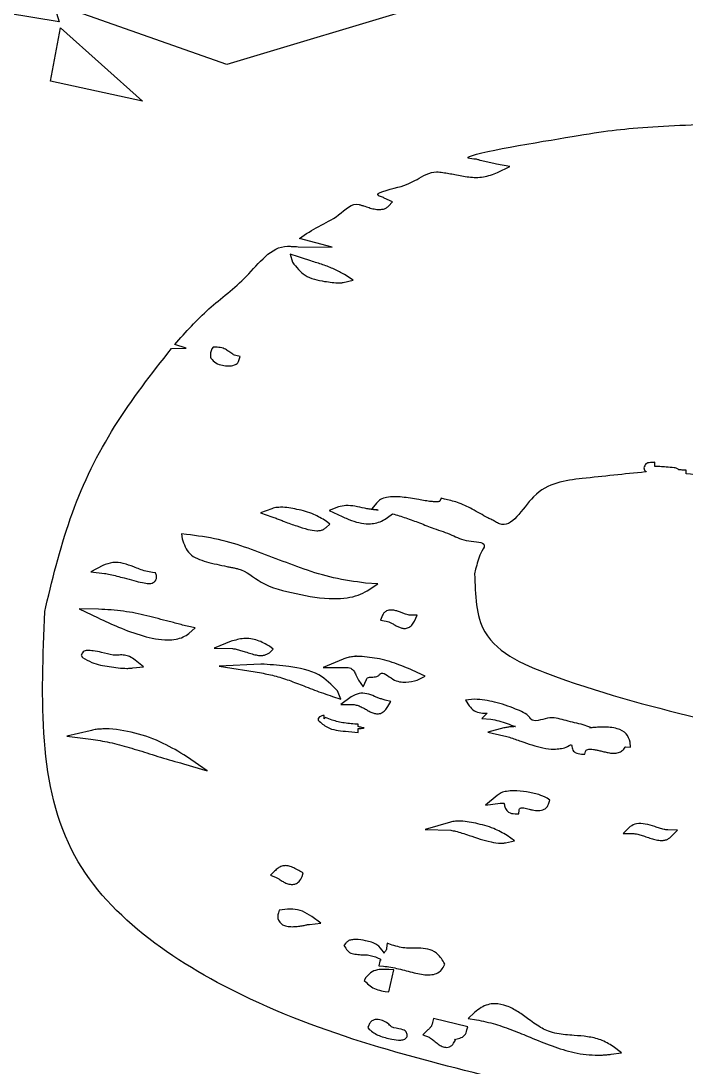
# Model space of a CAD drawing. Header units: inches. Extents: x 0.01 to 3.99, y 0.01 to 4.99.
# Drawn here: x 3.156 to 3.392, y 1.3589 to 1.7299 of the extents above; entities that cross this region are included whole.
import ezdxf

# ---------------------------------------------------------------- set-up
doc = ezdxf.new("R2010")
doc.units = ezdxf.units.IN
doc.layers.add('Logo', color=7, linetype='CONTINUOUS')

msp = doc.modelspace()

# ---------------------------------------------------------------- linework, layer by layer
at = {"layer": 'Logo', "color": 7}
for points in [[(3.298423, 1.73524), (3.229106, 1.714412), (3.1676, 1.736054), (3.169552, 1.729545), (3.141402, 1.734101), (3.17541, 1.826198), (3.08852, 1.740772), (2.995284, 1.740772), (2.929709, 1.881359), (2.927269, 1.740772), (2.857952, 1.740772), (2.844934, 1.787797), (2.829476, 1.741749), (2.508439, 1.740772), (2.586705, 1.700094), (2.621363, 1.676337), (2.61876, 1.662343), (2.618597, 1.662343), (2.618434, 1.661855), (2.549768, 1.666249)], [(3.325108, 1.676174), (3.329502, 1.67829), (3.324783, 1.679103)], [(3.286382, 1.664133), (3.287846, 1.665761), (3.284917, 1.667062)], [(3.254327, 1.649814), (3.266368, 1.649652), (3.254815, 1.652743)], [(3.251561, 1.647211), (3.252374, 1.644282)], [(3.25449, 1.646235), (3.251561, 1.647211)], [(3.270273, 1.637123), (3.273853, 1.637936), (3.270761, 1.639889)], [(3.209417, 1.613692), (3.214624, 1.613854), (3.210556, 1.615156)], [(3.225038, 1.61418), (3.224225, 1.61418), (3.223736, 1.613529)], [(3.233337, 1.609461), (3.233825, 1.610925), (3.232198, 1.611251)], [(3.38092, 1.571874), (3.38092, 1.573338)], [(3.377015, 1.571385), (3.377177, 1.570572), (3.377665, 1.570084)], [(3.377828, 1.569921), (3.377503, 1.569921)], [(3.391984, 1.56927), (3.391984, 1.570572)], [(3.282151, 1.558856), (3.280524, 1.556904), (3.282802, 1.556416)], [(3.306233, 1.560321), (3.305094, 1.560646), (3.304606, 1.559507)], [(3.245052, 1.556904), (3.240984, 1.555439)], [(3.240984, 1.555439), (3.245052, 1.553975)], [(3.268646, 1.557555), (3.265392, 1.556253), (3.268483, 1.554788)], [(3.286057, 1.553812), (3.287846, 1.555114)], [(3.264253, 1.550232), (3.265554, 1.551371), (3.264253, 1.55251)], [(3.212997, 1.547954), (3.21316, 1.546165)], [(3.214787, 1.547792), (3.212997, 1.547954)], [(3.18501, 1.536727), (3.180779, 1.534449)], [(3.180779, 1.534449), (3.185661, 1.533961)], [(3.204048, 1.533147), (3.203722, 1.534124), (3.202746, 1.534286)], [(3.317298, 1.535425), (3.316972, 1.533798)], [(3.278897, 1.527778), (3.282639, 1.530218), (3.278246, 1.530544)], [(3.164508, 1.520455), (3.164833, 1.522083)], [(3.176712, 1.521432), (3.183383, 1.518177)], [(3.183546, 1.521269), (3.176712, 1.521432)], [(3.284267, 1.519154), (3.283616, 1.517364)], [(3.283616, 1.517364), (3.285568, 1.517038)], [(3.295657, 1.517038), (3.296633, 1.519154), (3.294192, 1.519154)], [(3.215601, 1.512645), (3.217879, 1.514598), (3.21495, 1.515249)], [(3.23057, 1.509879), (3.22455, 1.507438)], [(3.22455, 1.507438), (3.231059, 1.507276)], [(3.244401, 1.505974), (3.24554, 1.507113), (3.244239, 1.508089)], [(3.177851, 1.505811), (3.177362, 1.504997), (3.177851, 1.504184)], [(3.195749, 1.500441), (3.199492, 1.500767), (3.196563, 1.503208)], [(3.270273, 1.503533), (3.263276, 1.500604), (3.271087, 1.500604)], [(3.276131, 1.504509), (3.275317, 1.504509), (3.274829, 1.504672), (3.274992, 1.504509)], [(3.242286, 1.501743), (3.241147, 1.501743), (3.22634, 1.501092), (3.24131, 1.498652)], [(3.296633, 1.496048), (3.299399, 1.497513), (3.296633, 1.498814)], [(3.274829, 1.498001), (3.275805, 1.496048), (3.277433, 1.49377), (3.278572, 1.496374)], [(3.266531, 1.490353), (3.26946, 1.489377), (3.26832, 1.492306)], [(3.273202, 1.49019), (3.26946, 1.487424), (3.274178, 1.487424)], [(3.286219, 1.486773), (3.287196, 1.488563), (3.285243, 1.489051)], [(3.316972, 1.489377), (3.313718, 1.489051)], [(3.313718, 1.489051), (3.31502, 1.486936)], [(3.321366, 1.484333), (3.319576, 1.482543), (3.322668, 1.482217)], [(3.261975, 1.483031), (3.261486, 1.482543), (3.261486, 1.481892)], [(3.263602, 1.48238), (3.263602, 1.483519)], [(3.26409, 1.482868), (3.263602, 1.48238)], [(3.275643, 1.479614), (3.275643, 1.480427)], [(3.357814, 1.479126), (3.35814, 1.479288), (3.354722, 1.480427)], [(3.180617, 1.478149), (3.172318, 1.476197), (3.180779, 1.475221)], [(3.275643, 1.477499), (3.275643, 1.478963)], [(3.327386, 1.479126), (3.321691, 1.477661), (3.327386, 1.47636)], [(3.331291, 1.479614), (3.331454, 1.479614)], [(3.370343, 1.472292), (3.370506, 1.472454), (3.372296, 1.472292), (3.372133, 1.474082)], [(3.354885, 1.469851), (3.356024, 1.469851), (3.35635, 1.470827)], [(3.213648, 1.466434), (3.222109, 1.463993)], [(3.222109, 1.463993), (3.214787, 1.469037)], [(3.324946, 1.455207), (3.320878, 1.451789), (3.326085, 1.45244)], [(3.343332, 1.45244), (3.343658, 1.453579), (3.342682, 1.45423)], [(3.331291, 1.448698), (3.332593, 1.448698), (3.332756, 1.45)], [(3.308349, 1.445769), (3.299399, 1.443166)], [(3.299399, 1.443166), (3.308511, 1.44284)], [(3.372133, 1.444142), (3.369692, 1.441701), (3.373109, 1.441701)], [(3.327874, 1.438447), (3.331129, 1.439098), (3.328525, 1.44105)], [(3.388893, 1.44284), (3.385476, 1.443003)], [(3.386452, 1.440399), (3.388893, 1.44284)], [(3.246028, 1.428358), (3.244564, 1.426894), (3.246517, 1.42608)], [(3.255791, 1.426406), (3.256117, 1.427708), (3.254978, 1.428358)], [(3.248632, 1.41469), (3.247656, 1.414528), (3.24733, 1.413551)], [(3.258395, 1.409483), (3.262463, 1.409972)], [(3.262463, 1.409972), (3.259208, 1.41225)], [(3.271249, 1.402812), (3.270599, 1.401998), (3.271249, 1.401022)], [(3.287684, 1.402161), (3.285894, 1.402812), (3.285731, 1.401022)], [(3.284755, 1.399232), (3.284592, 1.39972)], [(3.297121, 1.401022), (3.295006, 1.401022)], [(3.282314, 1.397768), (3.283616, 1.397117)], [(3.28329, 1.396466), (3.282965, 1.394839), (3.284592, 1.394676)], [(3.306071, 1.394676), (3.306396, 1.395327), (3.306071, 1.395978)], [(3.285243, 1.385727), (3.286545, 1.385564), (3.288335, 1.393375), (3.286545, 1.393537), (3.284917, 1.393537)], [(3.278409, 1.390608), (3.277758, 1.389632), (3.278572, 1.388819)], [(3.316972, 1.378242), (3.314694, 1.376127), (3.317623, 1.375639)], [(3.279385, 1.373686), (3.27906, 1.372872), (3.279548, 1.372222)], [(3.314532, 1.373198), (3.302328, 1.376127), (3.302003, 1.374662)], [(3.314206, 1.372059), (3.314532, 1.373198)], [(3.300375, 1.372059), (3.298586, 1.370269), (3.300864, 1.369455)], [(3.309488, 1.36734), (3.310138, 1.368479), (3.309813, 1.368642)], [(3.369041, 1.363923), (3.366113, 1.366201)], [(3.365462, 1.363435), (3.369041, 1.363923)]]:
    msp.add_lwpolyline(points, dxfattribs=at)
for points in [[(3.199166, 1.701395), (3.166461, 1.708555), (3.17004, 1.72743)], [(3.223411, 1.610274)], [(3.296633, 1.496048)], [(3.278572, 1.485634)], [(3.276619, 1.398744)], [(3.293053, 1.370106)]]:
    msp.add_lwpolyline(points, close=True, dxfattribs=at)
for points, knots in [([(3.324783, 1.679103), (3.324075, 1.679231), (3.322653, 1.679489), (3.320558, 1.680066), (3.318952, 1.6804), (3.317883, 1.680739), (3.317289, 1.680863), (3.307135, 1.681307), (3.353086, 1.689248), (3.371222, 1.692078), (3.423553, 1.694583), (3.483192, 1.688715), (3.556354, 1.665849), (3.592969, 1.636395), (3.610674, 1.622153)], [0, 0, 0, 0, 0.002156, 0.004335, 0.006514, 0.007073, 0.007694, 0.00834, 0.036585, 0.066046, 0.096869, 0.180304, 0.252678, 0.320437, 0.320437, 0.320437, 0.320437]), ([(3.284917, 1.667062), (3.284701, 1.66716), (3.284271, 1.667354), (3.283624, 1.667584), (3.28062, 1.668791), (3.291572, 1.671016), (3.296048, 1.673321), (3.301743, 1.676749), (3.30568, 1.676111), (3.307854, 1.675829), (3.31008, 1.675326), (3.312425, 1.674874), (3.314917, 1.674491), (3.317476, 1.674321), (3.320076, 1.674532), (3.322656, 1.675137), (3.324287, 1.675827), (3.325108, 1.676174)], [0, 0, 0, 0, 0.00071, 0.001406, 0.002116, 0.009476, 0.016864, 0.0243, 0.026541, 0.028723, 0.030888, 0.033379, 0.035888, 0.038448, 0.041054, 0.043686, 0.046358, 0.046358, 0.046358, 0.046358]), ([(3.254815, 1.652743), (3.257087, 1.654258), (3.261628, 1.657286), (3.268733, 1.660252), (3.273534, 1.665689), (3.276473, 1.664613), (3.277013, 1.664448), (3.278044, 1.66419), (3.279455, 1.663649), (3.281293, 1.663151), (3.282941, 1.662943), (3.284344, 1.663062), (3.285495, 1.663406), (3.286089, 1.663893), (3.286382, 1.664133)], [0, 0, 0, 0, 0.008083, 0.016161, 0.024355, 0.024875, 0.02543, 0.026054, 0.028059, 0.029953, 0.031759, 0.033006, 0.034163, 0.03529, 0.03529, 0.03529, 0.03529]), ([(3.210556, 1.615156), (3.214498, 1.61954), (3.222431, 1.628362), (3.236405, 1.638146), (3.244957, 1.650298), (3.251872, 1.64994), (3.253114, 1.649849), (3.253931, 1.649826), (3.254327, 1.649814)], [0, 0, 0, 0, 0.017483, 0.035183, 0.053185, 0.054481, 0.055743, 0.056931, 0.056931, 0.056931, 0.056931]), ([(3.252374, 1.644282), (3.253724, 1.642556), (3.256614, 1.63886), (3.263136, 1.63758), (3.267388, 1.636942), (3.269441, 1.636963), (3.269885, 1.636984), (3.27015, 1.637079), (3.270273, 1.637123)], [0, 0, 0, 0, 0.00638, 0.013659, 0.018896, 0.019378, 0.019826, 0.020217, 0.020217, 0.020217, 0.020217]), ([(3.270761, 1.639889), (3.269581, 1.640559), (3.267137, 1.641949), (3.263099, 1.643446), (3.259793, 1.644468), (3.257383, 1.645261), (3.255911, 1.645727), (3.254953, 1.646069), (3.25449, 1.646235)], [0, 0, 0, 0, 0.004066, 0.008422, 0.012876, 0.014454, 0.016032, 0.017508, 0.017508, 0.017508, 0.017508]), ([(3.232198, 1.611251), (3.231948, 1.611324), (3.231451, 1.611471), (3.230788, 1.611941), (3.229916, 1.612473), (3.228868, 1.613344), (3.227144, 1.614042), (3.225795, 1.61413), (3.225038, 1.61418)], [0, 0, 0, 0, 0.000774, 0.001545, 0.002416, 0.003842, 0.005612, 0.007877, 0.007877, 0.007877, 0.007877]), ([(3.164833, 1.522083), (3.167574, 1.533309), (3.173018, 1.555608), (3.188283, 1.586742), (3.202366, 1.6047), (3.209417, 1.613692)], [0, 0, 0, 0, 0.034605, 0.068732, 0.102958, 0.102958, 0.102958, 0.102958]), ([(3.223736, 1.613529), (3.223538, 1.613088), (3.223187, 1.61231), (3.223193, 1.611164), (3.223346, 1.610542), (3.223411, 1.610274)], [0, 0, 0, 0, 0.001433, 0.00253, 0.003355, 0.003355, 0.003355, 0.003355]), ([(3.223411, 1.610274), (3.223951, 1.60966), (3.225056, 1.608403), (3.227383, 1.607727), (3.229622, 1.607415), (3.231534, 1.607649), (3.232901, 1.608466), (3.233214, 1.609181), (3.233337, 1.609461)], [0, 0, 0, 0, 0.002409, 0.004923, 0.007011, 0.009205, 0.010604, 0.011507, 0.011507, 0.011507, 0.011507]), ([(3.38092, 1.573338), (3.380401, 1.573329), (3.379337, 1.57331), (3.377561, 1.573006), (3.377192, 1.571912), (3.377015, 1.571385)], [0, 0, 0, 0, 0.001593, 0.003262, 0.004815, 0.004815, 0.004815, 0.004815]), ([(3.377503, 1.569921), (3.370062, 1.569167), (3.356526, 1.567794), (3.337748, 1.565531), (3.329961, 1.54899), (3.324395, 1.552254), (3.323054, 1.552949), (3.320237, 1.554384), (3.316322, 1.556677), (3.311226, 1.559187), (3.307792, 1.559967), (3.306233, 1.560321)], [0, 0, 0, 0, 0.022469, 0.040876, 0.056369, 0.057881, 0.059441, 0.060954, 0.067337, 0.07309, 0.077872, 0.077872, 0.077872, 0.077872]), ([(3.377665, 1.570084), (3.377679, 1.570082), (3.377723, 1.570078), (3.377807, 1.570037), (3.37782, 1.569964), (3.377828, 1.569921)], [0, 0, 0, 0, 0.000043, 0.000132, 0.000254, 0.000254, 0.000254, 0.000254]), ([(3.391984, 1.570572), (3.391673, 1.570568), (3.391075, 1.570561), (3.390228, 1.570643), (3.389431, 1.570592), (3.388996, 1.571103), (3.388426, 1.571333), (3.387048, 1.571436), (3.385118, 1.571655), (3.382838, 1.571828), (3.381498, 1.57186), (3.38092, 1.571874)], [0, 0, 0, 0, 0.000928, 0.001785, 0.002612, 0.003109, 0.003692, 0.00441, 0.007243, 0.009527, 0.011263, 0.011263, 0.011263, 0.011263]), ([(3.465044, 1.549744), (3.457065, 1.553115), (3.441316, 1.559768), (3.416744, 1.566361), (3.400174, 1.568308), (3.391984, 1.56927)], [0, 0, 0, 0, 0.025967, 0.051256, 0.075975, 0.075975, 0.075975, 0.075975]), ([(3.304606, 1.559507), (3.304566, 1.559493), (3.304395, 1.55943), (3.303958, 1.559364), (3.302967, 1.559321), (3.301416, 1.559438), (3.299354, 1.559722), (3.296918, 1.560216), (3.29418, 1.560636), (3.29131, 1.561016), (3.288484, 1.561193), (3.285911, 1.561026), (3.283587, 1.560379), (3.282609, 1.559341), (3.282151, 1.558856)], [0, 0, 0, 0, 0.000128, 0.000545, 0.001317, 0.003104, 0.005197, 0.007562, 0.010558, 0.013503, 0.016249, 0.019025, 0.021264, 0.023231, 0.023231, 0.023231, 0.023231]), ([(3.264253, 1.55251), (3.262827, 1.553356), (3.259602, 1.555269), (3.254074, 1.55673), (3.249682, 1.557465), (3.247, 1.557362), (3.245956, 1.557214), (3.245341, 1.557003), (3.245052, 1.556904)], [0, 0, 0, 0, 0.004951, 0.011202, 0.017015, 0.018215, 0.019247, 0.020161, 0.020161, 0.020161, 0.020161]), ([(3.268483, 1.554788), (3.269764, 1.554191), (3.27218, 1.553064), (3.275819, 1.551856), (3.279014, 1.55143), (3.281732, 1.551674), (3.284038, 1.552421), (3.285367, 1.553337), (3.286057, 1.553812)], [0, 0, 0, 0, 0.004236, 0.007997, 0.011462, 0.013818, 0.016137, 0.018637, 0.018637, 0.018637, 0.018637]), ([(3.282802, 1.556416), (3.282283, 1.556438), (3.281204, 1.556485), (3.279578, 1.556746), (3.277333, 1.557172), (3.274612, 1.557777), (3.271465, 1.558135), (3.269529, 1.557736), (3.268646, 1.557555)], [0, 0, 0, 0, 0.001558, 0.003239, 0.004931, 0.008413, 0.011622, 0.014312, 0.014312, 0.014312, 0.014312]), ([(3.287846, 1.555114), (3.289417, 1.554629), (3.292653, 1.553631), (3.297531, 1.551838), (3.302867, 1.549694), (3.308996, 1.547716), (3.313769, 1.545063), (3.32191, 1.545237), (3.318912, 1.541036), (3.318099, 1.538352), (3.317565, 1.5364), (3.317298, 1.535425)], [0, 0, 0, 0, 0.004933, 0.010164, 0.015547, 0.022345, 0.028704, 0.034439, 0.037474, 0.040474, 0.043464, 0.043464, 0.043464, 0.043464]), ([(3.245052, 1.553975), (3.245541, 1.553811), (3.246521, 1.553483), (3.247996, 1.552965), (3.250387, 1.551925), (3.253678, 1.550842), (3.257476, 1.549572), (3.260353, 1.549015), (3.262253, 1.549148), (3.263404, 1.549506), (3.263972, 1.549992), (3.264253, 1.550232)], [0, 0, 0, 0, 0.001546, 0.003103, 0.004687, 0.009362, 0.013478, 0.016726, 0.018045, 0.019168, 0.020266, 0.020266, 0.020266, 0.020266]), ([(3.278246, 1.530544), (3.274443, 1.531044), (3.267025, 1.532018), (3.256506, 1.535354), (3.246517, 1.539168), (3.236527, 1.542982), (3.226008, 1.546317), (3.21859, 1.547292), (3.214787, 1.547792)], [0, 0, 0, 0, 0.011484, 0.022402, 0.032989, 0.043576, 0.054494, 0.065978, 0.065978, 0.065978, 0.065978]), ([(3.21316, 1.546165), (3.213879, 1.54425), (3.2154, 1.540199), (3.222186, 1.537805), (3.227092, 1.536862), (3.230404, 1.536108), (3.231711, 1.535875), (3.235692, 1.535092), (3.241864, 1.529377), (3.25377, 1.526654), (3.264076, 1.524719), (3.271525, 1.525203), (3.275598, 1.52603), (3.277853, 1.527225), (3.278897, 1.527778)], [0, 0, 0, 0, 0.005861, 0.012405, 0.019916, 0.021248, 0.022573, 0.023906, 0.033356, 0.046418, 0.059943, 0.06466, 0.068752, 0.072281, 0.072281, 0.072281, 0.072281]), ([(3.202746, 1.534286), (3.201924, 1.534422), (3.200342, 1.534683), (3.198124, 1.535398), (3.195539, 1.536481), (3.192458, 1.537545), (3.188571, 1.538116), (3.186204, 1.537193), (3.18501, 1.536727)], [0, 0, 0, 0, 0.002497, 0.004802, 0.006972, 0.0109, 0.014616, 0.018397, 0.018397, 0.018397, 0.018397]), ([(3.185661, 1.533961), (3.186316, 1.533854), (3.187795, 1.533614), (3.190109, 1.532983), (3.192941, 1.532277), (3.195937, 1.531418), (3.198847, 1.53068), (3.200875, 1.530351), (3.202181, 1.530398), (3.203028, 1.530625), (3.203685, 1.531211), (3.204012, 1.531892), (3.204148, 1.532512), (3.204082, 1.532932), (3.204048, 1.533147)], [0, 0, 0, 0, 0.00199, 0.004492, 0.007187, 0.010749, 0.013836, 0.016204, 0.016868, 0.017749, 0.018782, 0.01938, 0.02, 0.020648, 0.020648, 0.020648, 0.020648]), ([(3.316972, 1.533798), (3.317188, 1.526324), (3.31771, 1.508251), (3.355751, 1.492834), (3.393786, 1.483096), (3.443888, 1.47155), (3.467179, 1.461393), (3.521888, 1.445485), (3.507694, 1.443015), (3.505691, 1.441899), (3.503952, 1.440567), (3.502299, 1.439359), (3.500601, 1.438378), (3.499137, 1.438074), (3.498106, 1.438156), (3.497459, 1.438299), (3.497014, 1.438395), (3.496773, 1.438447)], [0, 0, 0, 0, 0.0209, 0.050537, 0.106687, 0.150177, 0.189225, 0.224024, 0.2265, 0.228791, 0.230949, 0.233046, 0.234941, 0.236793, 0.23741, 0.238036, 0.238776, 0.238776, 0.238776, 0.238776]), ([(3.21495, 1.515249), (3.214244, 1.515421), (3.212829, 1.515768), (3.210725, 1.516357), (3.206663, 1.517339), (3.200641, 1.519033), (3.192292, 1.520758), (3.186516, 1.521096), (3.183546, 1.521269)], [0, 0, 0, 0, 0.002181, 0.004371, 0.006551, 0.014718, 0.023141, 0.032055, 0.032055, 0.032055, 0.032055]), ([(3.41509, 1.301115), (3.414788, 1.308112), (3.414041, 1.325444), (3.377756, 1.341073), (3.320442, 1.356391), (3.243422, 1.373889), (3.160601, 1.429382), (3.16317, 1.489256), (3.164508, 1.520455)], [0, 0, 0, 0, 0.019688, 0.048767, 0.103812, 0.205658, 0.285954, 0.373324, 0.373324, 0.373324, 0.373324]), ([(3.183383, 1.518177), (3.185773, 1.517061), (3.190988, 1.514627), (3.199138, 1.511619), (3.206144, 1.510136), (3.210946, 1.510526), (3.213541, 1.511247), (3.214936, 1.512194), (3.215601, 1.512645)], [0, 0, 0, 0, 0.007908, 0.017252, 0.026092, 0.029021, 0.031655, 0.034051, 0.034051, 0.034051, 0.034051]), ([(3.294192, 1.519154), (3.293926, 1.51918), (3.29331, 1.519242), (3.292331, 1.51954), (3.291209, 1.519996), (3.289977, 1.520448), (3.288681, 1.52083), (3.287256, 1.521015), (3.285848, 1.520782), (3.284788, 1.520029), (3.284423, 1.519416), (3.284267, 1.519154)], [0, 0, 0, 0, 0.000802, 0.001853, 0.003053, 0.004437, 0.005788, 0.007098, 0.008727, 0.009943, 0.010854, 0.010854, 0.010854, 0.010854]), ([(3.285568, 1.517038), (3.285897, 1.516961), (3.286575, 1.516801), (3.287555, 1.516339), (3.288543, 1.515686), (3.289662, 1.515097), (3.290844, 1.514598), (3.292154, 1.514341), (3.293543, 1.514665), (3.294818, 1.51562), (3.295366, 1.516547), (3.295657, 1.517038)], [0, 0, 0, 0, 0.001012, 0.002085, 0.003226, 0.004563, 0.005873, 0.007069, 0.008502, 0.010011, 0.01171, 0.01171, 0.01171, 0.01171]), ([(3.244239, 1.508089), (3.242857, 1.508879), (3.240032, 1.510492), (3.235132, 1.511163), (3.232051, 1.510295), (3.23057, 1.509879)], [0, 0, 0, 0, 0.004752, 0.009711, 0.014294, 0.014294, 0.014294, 0.014294]), ([(3.196563, 1.503208), (3.195924, 1.503656), (3.194761, 1.504473), (3.192764, 1.505069), (3.191272, 1.505018), (3.190199, 1.504966), (3.189493, 1.504899), (3.187598, 1.505134), (3.185016, 1.505916), (3.181971, 1.506421), (3.180129, 1.506651), (3.179071, 1.506607), (3.17838, 1.50643), (3.178036, 1.506028), (3.177851, 1.505811)], [0, 0, 0, 0, 0.00233, 0.004245, 0.006119, 0.006777, 0.007471, 0.00824, 0.012477, 0.015536, 0.017508, 0.018009, 0.018722, 0.019558, 0.019558, 0.019558, 0.019558]), ([(3.231059, 1.507276), (3.231503, 1.507227), (3.232492, 1.507118), (3.233992, 1.506634), (3.235716, 1.506117), (3.237514, 1.505498), (3.23935, 1.505005), (3.240985, 1.50477), (3.242371, 1.504934), (3.243486, 1.505332), (3.244104, 1.505765), (3.244401, 1.505974)], [0, 0, 0, 0, 0.001339, 0.002978, 0.004707, 0.006746, 0.008676, 0.01041, 0.01166, 0.012829, 0.013916, 0.013916, 0.013916, 0.013916]), ([(3.177851, 1.504184), (3.178939, 1.503525), (3.181854, 1.501759), (3.187365, 1.500871), (3.191755, 1.500263), (3.194303, 1.50028), (3.195012, 1.500315), (3.195495, 1.500398), (3.195749, 1.500441)], [0, 0, 0, 0, 0.003791, 0.010156, 0.016447, 0.017104, 0.017799, 0.018573, 0.018573, 0.018573, 0.018573]), ([(3.274992, 1.504509), (3.274415, 1.504455), (3.273305, 1.504349), (3.271699, 1.504108), (3.270736, 1.50372), (3.270273, 1.503533)], [0, 0, 0, 0, 0.001739, 0.00335, 0.004843, 0.004843, 0.004843, 0.004843]), ([(3.296633, 1.498814), (3.294563, 1.499724), (3.290222, 1.501632), (3.283392, 1.503868), (3.278522, 1.504298), (3.276131, 1.504509)], [0, 0, 0, 0, 0.006787, 0.014232, 0.021412, 0.021412, 0.021412, 0.021412]), ([(3.26832, 1.492306), (3.26624, 1.494411), (3.261533, 1.499175), (3.25175, 1.500973), (3.245206, 1.501506), (3.242286, 1.501743)], [0, 0, 0, 0, 0.008706, 0.019692, 0.028545, 0.028545, 0.028545, 0.028545]), ([(3.271087, 1.500604), (3.271768, 1.500589), (3.272924, 1.500563), (3.274212, 1.499391), (3.274614, 1.498486), (3.274829, 1.498001)], [0, 0, 0, 0, 0.001972, 0.003344, 0.004932, 0.004932, 0.004932, 0.004932]), ([(3.278572, 1.496374), (3.27868, 1.496562), (3.278928, 1.496994), (3.279843, 1.497163), (3.28078, 1.497175), (3.281803, 1.497242), (3.282813, 1.497474), (3.284189, 1.499668), (3.288014, 1.495656), (3.29233, 1.495166), (3.295278, 1.49577), (3.296633, 1.496048)], [0, 0, 0, 0, 0.000624, 0.001434, 0.002569, 0.003501, 0.00452, 0.005539, 0.010375, 0.015176, 0.019258, 0.019258, 0.019258, 0.019258]), ([(3.24131, 1.498652), (3.243057, 1.498303), (3.246609, 1.497593), (3.251845, 1.495816), (3.256347, 1.494042), (3.260204, 1.492597), (3.263323, 1.491385), (3.265458, 1.490698), (3.266531, 1.490353)], [0, 0, 0, 0, 0.00534, 0.010857, 0.016551, 0.019864, 0.023211, 0.02659, 0.02659, 0.02659, 0.02659]), ([(3.285243, 1.489051), (3.284784, 1.489167), (3.283904, 1.489389), (3.282664, 1.489853), (3.280996, 1.490583), (3.278827, 1.491358), (3.275826, 1.491616), (3.2741, 1.490678), (3.273202, 1.49019)], [0, 0, 0, 0, 0.001418, 0.00272, 0.003968, 0.006876, 0.009645, 0.012645, 0.012645, 0.012645, 0.012645]), ([(3.354722, 1.480427), (3.352703, 1.480923), (3.34876, 1.481892), (3.343114, 1.483515), (3.338049, 1.480835), (3.336698, 1.482533), (3.336624, 1.482716), (3.335302, 1.484339), (3.330789, 1.486144), (3.324366, 1.488601), (3.319364, 1.489126), (3.316972, 1.489377)], [0, 0, 0, 0, 0.006203, 0.012109, 0.018127, 0.01833, 0.018513, 0.018716, 0.024563, 0.032381, 0.039543, 0.039543, 0.039543, 0.039543]), ([(3.274178, 1.487424), (3.274673, 1.487325), (3.275692, 1.487121), (3.277135, 1.486426), (3.278087, 1.485902), (3.278572, 1.485634)], [0, 0, 0, 0, 0.001507, 0.003107, 0.004771, 0.004771, 0.004771, 0.004771]), ([(3.278572, 1.485634), (3.279, 1.485376), (3.279828, 1.484877), (3.281131, 1.484328), (3.282513, 1.484086), (3.283949, 1.484361), (3.285297, 1.485301), (3.285894, 1.486254), (3.286219, 1.486773)], [0, 0, 0, 0, 0.001498, 0.002901, 0.004218, 0.005649, 0.007172, 0.008996, 0.008996, 0.008996, 0.008996]), ([(3.31502, 1.486936), (3.315595, 1.486305), (3.316724, 1.485067), (3.319108, 1.484424), (3.320638, 1.484362), (3.321366, 1.484333)], [0, 0, 0, 0, 0.002513, 0.004928, 0.007122, 0.007122, 0.007122, 0.007122]), ([(3.261486, 1.481892), (3.262513, 1.48095), (3.265178, 1.478505), (3.270493, 1.478018), (3.274143, 1.47765), (3.275643, 1.477499)], [0, 0, 0, 0, 0.004097, 0.010637, 0.015198, 0.015198, 0.015198, 0.015198]), ([(3.263602, 1.483519), (3.263425, 1.483518), (3.263056, 1.483515), (3.262468, 1.483413), (3.262144, 1.483162), (3.261975, 1.483031)], [0, 0, 0, 0, 0.000531, 0.001111, 0.001743, 0.001743, 0.001743, 0.001743]), ([(3.275643, 1.480427), (3.274002, 1.480549), (3.27088, 1.480781), (3.266984, 1.481637), (3.264853, 1.482543), (3.26409, 1.482868)], [0, 0, 0, 0, 0.004936, 0.00939, 0.011875, 0.011875, 0.011875, 0.011875]), ([(3.322668, 1.482217), (3.323648, 1.482055), (3.325628, 1.481727), (3.328486, 1.480749), (3.330357, 1.479992), (3.331291, 1.479614)], [0, 0, 0, 0, 0.002977, 0.006009, 0.009034, 0.009034, 0.009034, 0.009034]), ([(3.214787, 1.469037), (3.212077, 1.47067), (3.206292, 1.474154), (3.196574, 1.477594), (3.188866, 1.478906), (3.18412, 1.478764), (3.182315, 1.478583), (3.181175, 1.478292), (3.180617, 1.478149)], [0, 0, 0, 0, 0.00947, 0.020216, 0.030753, 0.032652, 0.034454, 0.036179, 0.036179, 0.036179, 0.036179]), ([(3.275643, 1.478963), (3.275907, 1.478963), (3.276412, 1.478964), (3.276998, 1.478993), (3.278169, 1.479132), (3.2769, 1.47928), (3.276337, 1.479447), (3.27587, 1.479559), (3.275643, 1.479614)], [0, 0, 0, 0, 0.000765, 0.00146, 0.002127, 0.002909, 0.003621, 0.004298, 0.004298, 0.004298, 0.004298]), ([(3.331454, 1.479614), (3.330982, 1.479604), (3.330058, 1.479584), (3.328696, 1.47942), (3.327821, 1.479224), (3.327386, 1.479126)], [0, 0, 0, 0, 0.001417, 0.002771, 0.004107, 0.004107, 0.004107, 0.004107]), ([(3.372133, 1.474082), (3.371795, 1.475171), (3.371081, 1.477469), (3.367111, 1.479263), (3.363692, 1.479497), (3.360921, 1.479417), (3.359349, 1.479292), (3.358318, 1.47918), (3.357814, 1.479126)], [0, 0, 0, 0, 0.003282, 0.006927, 0.012019, 0.013641, 0.01523, 0.016751, 0.016751, 0.016751, 0.016751]), ([(3.180779, 1.475221), (3.18301, 1.474858), (3.187607, 1.474111), (3.194518, 1.472188), (3.200538, 1.470374), (3.205569, 1.468732), (3.209593, 1.467572), (3.212294, 1.466814), (3.213648, 1.466434)], [0, 0, 0, 0, 0.006773, 0.013962, 0.021493, 0.02564, 0.029836, 0.034056, 0.034056, 0.034056, 0.034056]), ([(3.327386, 1.47636), (3.328041, 1.476185), (3.329371, 1.475829), (3.331378, 1.475171), (3.333998, 1.474166), (3.33728, 1.473094), (3.341161, 1.471988), (3.344534, 1.471507), (3.347355, 1.471823), (3.349275, 1.471937), (3.351579, 1.473883), (3.351469, 1.471444), (3.352772, 1.470109), (3.35411, 1.469945), (3.354885, 1.469851)], [0, 0, 0, 0, 0.002032, 0.004131, 0.006333, 0.010447, 0.014489, 0.018418, 0.020641, 0.022771, 0.024831, 0.026296, 0.027941, 0.030204, 0.030204, 0.030204, 0.030204]), ([(3.35635, 1.470827), (3.356416, 1.470982), (3.356559, 1.471316), (3.357187, 1.471619), (3.358051, 1.471665), (3.359161, 1.471553), (3.360406, 1.47131), (3.361777, 1.470974), (3.363234, 1.47063), (3.364742, 1.470288), (3.366355, 1.47012), (3.367956, 1.470283), (3.369464, 1.471), (3.370048, 1.471858), (3.370343, 1.472292)], [0, 0, 0, 0, 0.000491, 0.001061, 0.001958, 0.003078, 0.004395, 0.005764, 0.007312, 0.008887, 0.0104, 0.012156, 0.013668, 0.015218, 0.015218, 0.015218, 0.015218]), ([(3.342682, 1.45423), (3.341703, 1.454684), (3.339385, 1.455758), (3.335342, 1.456519), (3.331505, 1.456922), (3.328469, 1.456746), (3.326396, 1.456304), (3.325399, 1.45555), (3.324946, 1.455207)], [0, 0, 0, 0, 0.003225, 0.00764, 0.012255, 0.014755, 0.016779, 0.018467, 0.018467, 0.018467, 0.018467]), ([(3.326085, 1.45244), (3.326322, 1.45248), (3.326711, 1.452544), (3.327112, 1.452478), (3.327437, 1.452469), (3.327406, 1.452203), (3.327516, 1.452015), (3.327598, 1.45142), (3.32796, 1.450436), (3.329071, 1.448906), (3.330469, 1.448775), (3.331291, 1.448698)], [0, 0, 0, 0, 0.000703, 0.00115, 0.001311, 0.00152, 0.001774, 0.001983, 0.00329, 0.004935, 0.007281, 0.007281, 0.007281, 0.007281]), ([(3.332756, 1.45), (3.332796, 1.450176), (3.332865, 1.450479), (3.333248, 1.450816), (3.33382, 1.450819), (3.33453, 1.450767), (3.335408, 1.450608), (3.336384, 1.450298), (3.337447, 1.45004), (3.338537, 1.44988), (3.339944, 1.449787), (3.341554, 1.450048), (3.342831, 1.45119), (3.343178, 1.452057), (3.343332, 1.45244)], [0, 0, 0, 0, 0.000532, 0.000912, 0.001423, 0.002172, 0.003079, 0.00408, 0.005245, 0.006354, 0.00738, 0.009486, 0.011035, 0.012266, 0.012266, 0.012266, 0.012266]), ([(3.328525, 1.44105), (3.326963, 1.441908), (3.323437, 1.443844), (3.317553, 1.445373), (3.312954, 1.446174), (3.310225, 1.446064), (3.309248, 1.445941), (3.308637, 1.445824), (3.308349, 1.445769)], [0, 0, 0, 0, 0.005328, 0.012024, 0.018135, 0.01922, 0.020204, 0.021086, 0.021086, 0.021086, 0.021086]), ([(3.385476, 1.443003), (3.385032, 1.443041), (3.384046, 1.443126), (3.382522, 1.443542), (3.380374, 1.444378), (3.377713, 1.445068), (3.374548, 1.445538), (3.372885, 1.444577), (3.372133, 1.444142)], [0, 0, 0, 0, 0.001334, 0.002964, 0.004716, 0.008233, 0.01131, 0.01385, 0.01385, 0.01385, 0.01385]), ([(3.308511, 1.44284), (3.309077, 1.442761), (3.310426, 1.442572), (3.312563, 1.441828), (3.315473, 1.440925), (3.31887, 1.439717), (3.322595, 1.438678), (3.325265, 1.438267), (3.32679, 1.438287), (3.327339, 1.438313), (3.327699, 1.438403), (3.327874, 1.438447)], [0, 0, 0, 0, 0.001711, 0.004077, 0.006762, 0.01086, 0.014884, 0.018364, 0.018894, 0.019462, 0.020005, 0.020005, 0.020005, 0.020005]), ([(3.373109, 1.441701), (3.373553, 1.441663), (3.374539, 1.441578), (3.376063, 1.441159), (3.37774, 1.44052), (3.379531, 1.439934), (3.381361, 1.439412), (3.383012, 1.43921), (3.384414, 1.439327), (3.385565, 1.439672), (3.386159, 1.440159), (3.386452, 1.440399)], [0, 0, 0, 0, 0.001334, 0.002964, 0.004716, 0.006721, 0.008615, 0.010421, 0.011668, 0.012825, 0.013952, 0.013952, 0.013952, 0.013952]), ([(3.254978, 1.428358), (3.254401, 1.428678), (3.253294, 1.429293), (3.251644, 1.43007), (3.250013, 1.430403), (3.248492, 1.430162), (3.247126, 1.42948), (3.246407, 1.428745), (3.246028, 1.428358)], [0, 0, 0, 0, 0.001979, 0.003798, 0.005457, 0.006884, 0.008339, 0.009952, 0.009952, 0.009952, 0.009952]), ([(3.246517, 1.42608), (3.246681, 1.426014), (3.247021, 1.425878), (3.247501, 1.425586), (3.248249, 1.425082), (3.249314, 1.424462), (3.250711, 1.423831), (3.252128, 1.423561), (3.253545, 1.423787), (3.254928, 1.424716), (3.255475, 1.425787), (3.255791, 1.426406)], [0, 0, 0, 0, 0.000532, 0.001096, 0.001679, 0.00324, 0.004785, 0.006263, 0.007499, 0.009, 0.011054, 0.011054, 0.011054, 0.011054]), ([(3.24733, 1.413551), (3.247226, 1.413068), (3.247043, 1.412218), (3.247266, 1.411053), (3.247908, 1.410132), (3.248839, 1.409241), (3.250422, 1.408747), (3.252182, 1.408631), (3.25401, 1.408739), (3.255691, 1.408984), (3.256916, 1.409211), (3.257665, 1.409443), (3.258051, 1.409483), (3.258284, 1.409483), (3.258395, 1.409483)], [0, 0, 0, 0, 0.001472, 0.002594, 0.003426, 0.004813, 0.00637, 0.008276, 0.010093, 0.011851, 0.013372, 0.013827, 0.014197, 0.014528, 0.014528, 0.014528, 0.014528]), ([(3.259208, 1.41225), (3.258123, 1.412941), (3.256044, 1.414264), (3.252329, 1.415099), (3.249895, 1.41483), (3.248632, 1.41469)], [0, 0, 0, 0, 0.003839, 0.007355, 0.011151, 0.011151, 0.011151, 0.011151]), ([(3.284592, 1.39972), (3.283903, 1.400657), (3.282348, 1.402769), (3.278523, 1.403652), (3.27547, 1.404191), (3.273362, 1.404063), (3.272039, 1.403702), (3.271503, 1.403098), (3.271249, 1.402812)], [0, 0, 0, 0, 0.003392, 0.007652, 0.011153, 0.012736, 0.013986, 0.015112, 0.015112, 0.015112, 0.015112]), ([(3.271249, 1.401022), (3.271652, 1.400453), (3.272452, 1.399323), (3.274566, 1.398878), (3.27592, 1.39879), (3.276619, 1.398744)], [0, 0, 0, 0, 0.002018, 0.004006, 0.00613, 0.00613, 0.00613, 0.00613]), ([(3.276619, 1.398744), (3.277232, 1.398732), (3.278489, 1.398706), (3.28042, 1.398439), (3.281671, 1.397996), (3.282314, 1.397768)], [0, 0, 0, 0, 0.00184, 0.003772, 0.005813, 0.005813, 0.005813, 0.005813]), ([(3.285731, 1.401022), (3.285716, 1.400805), (3.28569, 1.400418), (3.285366, 1.399917), (3.284921, 1.399716), (3.284891, 1.399401), (3.284815, 1.3993), (3.284769, 1.399248), (3.284755, 1.399232)], [0, 0, 0, 0, 0.000641, 0.001144, 0.001741, 0.001903, 0.002047, 0.002111, 0.002111, 0.002111, 0.002111]), ([(3.295006, 1.401022), (3.294264, 1.401035), (3.292702, 1.401063), (3.290229, 1.40138), (3.288563, 1.401891), (3.287684, 1.402161)], [0, 0, 0, 0, 0.002225, 0.004688, 0.007444, 0.007444, 0.007444, 0.007444]), ([(3.306071, 1.395978), (3.305285, 1.397204), (3.303884, 1.399393), (3.300408, 1.400938), (3.298204, 1.400995), (3.297121, 1.401022)], [0, 0, 0, 0, 0.004278, 0.007634, 0.010872, 0.010872, 0.010872, 0.010872]), ([(3.283616, 1.397117), (3.283608, 1.397022), (3.283592, 1.396847), (3.283455, 1.396631), (3.283345, 1.39652), (3.28329, 1.396466)], [0, 0, 0, 0, 0.000281, 0.000519, 0.000749, 0.000749, 0.000749, 0.000749]), ([(3.284917, 1.393537), (3.28432, 1.39352), (3.282861, 1.393478), (3.280356, 1.392835), (3.279091, 1.391388), (3.278409, 1.390608)], [0, 0, 0, 0, 0.001799, 0.004396, 0.007432, 0.007432, 0.007432, 0.007432]), ([(3.284592, 1.394676), (3.285479, 1.394579), (3.287292, 1.39438), (3.289983, 1.393712), (3.292737, 1.393078), (3.295415, 1.39228), (3.298023, 1.391754), (3.300548, 1.391504), (3.302893, 1.391735), (3.304977, 1.392804), (3.305703, 1.394047), (3.306071, 1.394676)], [0, 0, 0, 0, 0.002675, 0.005464, 0.008306, 0.011152, 0.013843, 0.016274, 0.018743, 0.020839, 0.022985, 0.022985, 0.022985, 0.022985]), ([(3.278572, 1.388819), (3.279146, 1.388274), (3.28031, 1.387171), (3.282645, 1.386136), (3.284344, 1.385868), (3.285243, 1.385727)], [0, 0, 0, 0, 0.00236, 0.004784, 0.00751, 0.00751, 0.00751, 0.00751]), ([(3.366113, 1.366201), (3.364677, 1.367062), (3.361858, 1.368752), (3.357037, 1.369727), (3.352841, 1.370086), (3.349195, 1.370294), (3.346144, 1.370752), (3.343311, 1.371412), (3.340792, 1.37262), (3.338495, 1.374106), (3.335713, 1.376135), (3.332467, 1.378518), (3.328514, 1.380689), (3.324732, 1.381519), (3.321581, 1.381115), (3.319101, 1.380042), (3.317708, 1.378864), (3.316972, 1.378242)], [0, 0, 0, 0, 0.004987, 0.00979, 0.014556, 0.017651, 0.020733, 0.02381, 0.026329, 0.029069, 0.032011, 0.036659, 0.041144, 0.045465, 0.047994, 0.050566, 0.053443, 0.053443, 0.053443, 0.053443]), ([(3.293053, 1.370106), (3.292974, 1.370554), (3.292776, 1.371683), (3.290389, 1.372595), (3.287841, 1.372574), (3.286125, 1.374569), (3.284319, 1.375403), (3.282559, 1.375932), (3.281054, 1.375626), (3.279972, 1.37486), (3.279584, 1.374085), (3.279385, 1.373686)], [0, 0, 0, 0, 0.001294, 0.00326, 0.006802, 0.008624, 0.010764, 0.012738, 0.013995, 0.015242, 0.016562, 0.016562, 0.016562, 0.016562]), ([(3.302003, 1.374662), (3.301932, 1.37432), (3.301796, 1.373657), (3.301192, 1.372769), (3.300661, 1.372307), (3.300375, 1.372059)], [0, 0, 0, 0, 0.001038, 0.002014, 0.003148, 0.003148, 0.003148, 0.003148]), ([(3.317623, 1.375639), (3.319875, 1.375172), (3.324297, 1.374257), (3.330585, 1.371936), (3.337228, 1.369237), (3.34434, 1.366251), (3.35234, 1.363773), (3.358451, 1.36303), (3.362318, 1.363143), (3.36389, 1.363275), (3.364934, 1.363381), (3.365462, 1.363435)], [0, 0, 0, 0, 0.006888, 0.01353, 0.020058, 0.028413, 0.036657, 0.04512, 0.046706, 0.048259, 0.049852, 0.049852, 0.049852, 0.049852]), ([(3.279548, 1.372222), (3.280684, 1.371396), (3.283093, 1.369647), (3.287104, 1.36895), (3.290182, 1.368303), (3.292028, 1.368667), (3.292918, 1.369318), (3.293013, 1.369869), (3.293053, 1.370106)], [0, 0, 0, 0, 0.004155, 0.008811, 0.012031, 0.01346, 0.014383, 0.015085, 0.015085, 0.015085, 0.015085]), ([(3.300864, 1.369455), (3.30102, 1.369357), (3.301403, 1.369116), (3.301983, 1.368658), (3.302898, 1.367986), (3.303961, 1.367024), (3.305411, 1.36615), (3.306834, 1.36579), (3.308022, 1.365985), (3.308927, 1.366479), (3.309298, 1.367048), (3.309488, 1.36734)], [0, 0, 0, 0, 0.000553, 0.001358, 0.002214, 0.003958, 0.005648, 0.007257, 0.008229, 0.009209, 0.01024, 0.01024, 0.01024, 0.01024]), ([(3.309813, 1.368642), (3.310431, 1.36878), (3.311703, 1.369063), (3.313681, 1.369972), (3.314031, 1.371361), (3.314206, 1.372059)], [0, 0, 0, 0, 0.001925, 0.003959, 0.006011, 0.006011, 0.006011, 0.006011])]:
    msp.add_open_spline(points, degree=3, knots=knots, dxfattribs=at)

doc.saveas('drawing.dxf')
